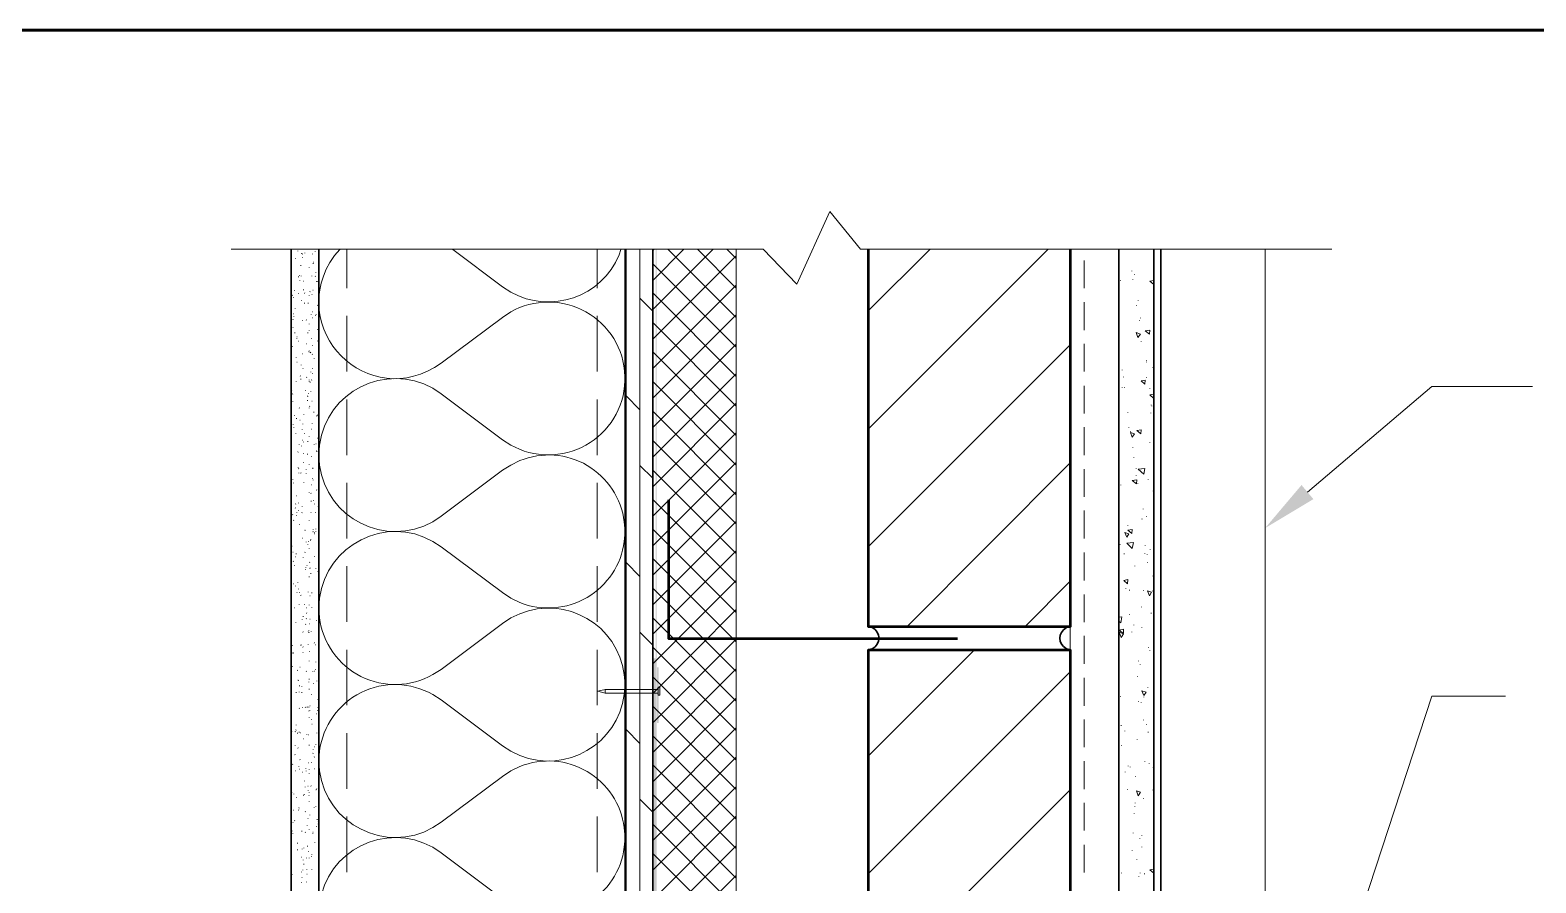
# Model space of a CAD drawing. Header units: inches. Extents: x 5 to 516, y -193 to 129.
# Drawn here: x 49.791 to 54.3, y -165.741 to -163.186 of the extents above; entities that cross this region are included whole.
import ezdxf

# ---------------------------------------------------------------- set-up
doc = ezdxf.new("R2010")
doc.units = ezdxf.units.IN
doc.header["$MEASUREMENT"] = 0
doc.layers.add('PDF7_Geometry', color=7, linetype='Continuous')
doc.layers.add('PDF7_Solid Fills', color=7, linetype='Continuous')

msp = doc.modelspace()

# ---------------------------------------------------------------- hatches: boundary and pattern name
at = {"layer": 'PDF7_Solid Fills', "transparency": 33554559}
for points in [[(51.6668865, -167.7102283), (51.6668865, -167.6991154), (52.1302195, -167.6991146), (52.134664, -167.6891158), (52.3813307, -167.6880047), (52.3813307, -167.6780047), (52.1279974, -167.678004), (52.1235531, -167.6891151), (51.6668865, -167.6891146), (51.6668865, -163.8435612), (51.6646643, -163.8435612), (51.6646643, -165.0680034), (51.6568863, -165.068004), (51.6568863, -167.6991154), (51.6646643, -167.6991154), (51.6646643, -167.7102283)], [(51.6735534, -165.0957826), (51.6679979, -165.0957826), (51.6679975, -165.2624493), (51.6735534, -165.2624493)]]:
    msp.add_hatch(color=256, dxfattribs=at).paths.add_polyline_path(points)

# ---------------------------------------------------------------- linework, layer by layer
at = {"layer": 'PDF7_Geometry', "lineweight": 60}
msp.add_lwpolyline([(59.9013316, -193.1846724), (59.9013316, -163.1857822), (14.901328, -163.1857822), (14.901328, -193.1846724)], dxfattribs=at)
at = {"layer": 'PDF7_Geometry', "lineweight": 15}
for points in [[(50.3935534, -163.8424482), (51.9857758, -163.8424482), (52.0868869, -163.9468927), (52.1857758, -163.7291149), (52.2779981, -163.8424482), (53.6891094, -163.8424482)], [(50.5857746, -163.870226), (50.5857746, -163.8713371)], [(50.5924422, -163.8480047), (50.5924422, -163.8468935)], [(50.6046639, -163.8546711), (50.6035528, -163.8557822)], [(50.606886, -163.855781), (50.6057749, -163.8568921)], [(50.606886, -163.8668939), (50.606886, -163.868005)], [(50.6135524, -163.8535611), (50.6135524, -163.8546722)], [(50.6368859, -163.8568932), (50.6368859, -163.8557821)], [(50.6446645, -163.8502268), (50.6446645, -163.8491157)], [(50.7191082, -163.8435604), (50.7024415, -163.8613382)], [(50.7391085, -163.9591158), (50.7391085, -163.8435602)], [(51.0568865, -163.8435604), (51.2057754, -163.9546715), (51.2302199, -163.9713382)], [(51.4891086, -163.9591158), (51.4891086, -163.8435602)], [(51.5546644, -163.859116), (51.5602199, -163.8435604)], [(51.5757751, -167.7102283), (51.5757751, -163.8435612)], [(51.6168868, -167.7102283), (51.6168868, -163.8435612)], [(51.6557753, -163.8468925), (51.6591086, -163.8435591)], [(51.6557753, -164.0235599), (51.8357753, -163.8435599)], [(51.6557753, -163.9357823), (51.7479975, -163.84356)], [(51.6557753, -163.8435604), (51.6557753, -167.7102274), (51.9057753, -167.7102274), (51.9057753, -163.8435604)], [(51.6557753, -164.1124497), (51.9057753, -163.8624496)], [(51.9057753, -164.0468934), (51.7013308, -163.84356)], [(51.9057753, -163.9591158), (51.7902197, -163.8435602)], [(51.9057753, -163.870226), (51.8779975, -163.8435593)], [(52.3013306, -164.025782), (52.4846639, -163.8435598)], [(52.3013306, -164.3802267), (52.8379973, -163.84356)], [(52.9057754, -163.8435604), (52.9057754, -166.7102273), (53.0513309, -166.7102273), (53.0513309, -163.8435604)], [(52.9468865, -163.9591158), (52.9468865, -163.8757824)], [(53.1768868, -166.7102282), (53.489109, -166.7102282), (53.489109, -163.8435612)], [(50.5724418, -163.8824488), (50.5724418, -163.8813377)], [(50.5979975, -163.9202273), (50.5979975, -163.9213385)], [(50.6024417, -163.8913374), (50.6013306, -163.8913374)], [(50.6024417, -163.9224495), (50.6024417, -163.9235606)], [(50.6268863, -163.8980038), (50.6268863, -163.8968926)], [(50.6346638, -163.9235594), (50.6346638, -163.9224483)], [(50.6391081, -163.884671), (50.6391081, -163.8857821)], [(50.6402202, -163.8813389), (50.6391091, -163.8813389)], [(50.6468866, -163.9124487), (50.6468866, -163.9135599)], [(51.9057753, -164.1357832), (51.6557753, -163.8857832)], [(53.0902202, -163.9080045), (53.0902202, -163.9068934)], [(53.0979977, -163.9180052), (53.0979977, -163.9168941)], [(50.5824426, -163.9657822), (50.5824426, -163.9646711)], [(50.5946643, -163.9246716), (50.5946643, -163.9257827)], [(50.5991085, -163.9357823), (50.5991085, -163.9368934)], [(50.6113303, -163.9380044), (50.6102192, -163.9380044)], [(50.6102203, -163.9646722), (50.6102203, -163.9635611)], [(50.6391081, -163.9646722), (50.6379969, -163.9646722)], [(50.6446645, -163.9235594), (50.6457756, -163.9246705)], [(50.6491088, -163.9402265), (50.6491088, -163.9391154)], [(50.6513309, -163.9391143), (50.6502198, -163.9391143)], [(51.6557753, -164.2002273), (51.9057753, -163.9502273)], [(53.0557755, -163.9357823), (53.0557755, -163.9346712)], [(53.0924424, -163.9335601), (53.0924424, -163.932449)], [(53.1557754, -163.9357823), (53.1435531, -163.9380045)], [(53.1557754, -163.946894), (53.1557754, -163.9480051), (53.1435531, -163.9380051)], [(50.575775, -163.9802272), (50.5768861, -163.9813383)], [(50.5802193, -163.9868936), (50.5813304, -163.9868936)], [(50.5957753, -163.9746707), (50.5946642, -163.9746707)], [(50.6024417, -163.9957821), (50.6035529, -163.9957821)], [(50.6135524, -163.9735608), (50.6124413, -163.9746719)], [(50.6124425, -164.0035607), (50.6124425, -164.0046718)], [(50.6235531, -164.0035607), (50.6235531, -164.0046718)], [(50.6268863, -163.9813371), (50.6268863, -163.9824482)], [(50.6302195, -163.9691165), (50.6291084, -163.9702276)], [(50.6346638, -163.978005), (50.6357749, -163.978005)], [(50.652442, -164.0102271), (50.6513309, -164.0113382)], [(51.6557753, -164.0280041), (51.6168864, -163.9891152)], [(51.9057753, -164.2235608), (51.6557753, -163.9735608)], [(52.9468865, -164.0846719), (52.9468865, -164.0013385)], [(53.103553, -164.0124492), (53.103553, -164.0113381)], [(53.1091089, -163.9968943), (53.1091089, -163.9957832)], [(50.5791082, -164.0524498), (50.5779971, -164.053561)], [(50.5813304, -164.0357827), (50.5802192, -164.0357827)], [(50.5813304, -164.0435613), (50.5813304, -164.0446724)], [(50.5846647, -164.0191156), (50.5846647, -164.0202267)], [(50.6057749, -164.0557819), (50.6068861, -164.0557819)], [(50.6179978, -164.0535598), (50.6191089, -164.0546709)], [(50.6324417, -164.0380049), (50.6324417, -164.039116)], [(50.6357749, -164.0302263), (50.636886, -164.0302263)], [(50.6379981, -164.0480056), (50.636887, -164.0480056)], [(50.6446645, -164.0413369), (50.6457756, -164.0413369)], [(50.6479977, -164.0391148), (50.6479977, -164.0380037)], [(50.7391085, -164.2091158), (50.7391085, -164.0424491)], [(51.0224415, -164.1835604), (51.2057749, -164.0468937)], [(51.4891086, -164.2091158), (51.4891086, -164.0424491)], [(51.6557753, -164.2891148), (51.9057753, -164.0391148)], [(53.1124421, -164.0557819), (53.1124421, -164.0546708)], [(53.1157759, -164.0491155), (53.1157759, -164.0480044)], [(50.5724418, -164.0835597), (50.5724418, -164.0824486)], [(50.5791082, -164.0768933), (50.5779971, -164.0768933)], [(50.5835525, -164.0924482), (50.5835525, -164.0935593)], [(50.6224421, -164.0924482), (50.6224421, -164.0935593)], [(50.6268863, -164.0657826), (50.6268863, -164.0668937)], [(50.6268863, -164.086894), (50.6268863, -164.0857829)], [(50.652442, -164.0835597), (50.652442, -164.0824486)], [(51.9057753, -164.3124483), (51.6557753, -164.0624483)], [(53.1024419, -164.0924482), (53.1079975, -164.1068927), (53.1157753, -164.0968927)], [(53.1157759, -164.0968925), (53.1024425, -164.092448)], [(53.1435531, -164.0846703), (53.142442, -164.0968925), (53.1302198, -164.0868925)], [(53.1435536, -164.0846719), (53.1302203, -164.0868941)], [(50.5735529, -164.1102275), (50.5735529, -164.1113386)], [(50.5768861, -164.1335588), (50.5768861, -164.1324477)], [(50.59022, -164.1046711), (50.5913311, -164.1046711)], [(50.59022, -164.1113375), (50.59022, -164.1102264)], [(50.5957753, -164.1180039), (50.5946642, -164.1180039)], [(50.6202199, -164.1257825), (50.6191088, -164.1257825)], [(50.6257753, -164.1468938), (50.6268864, -164.148005)], [(50.6335527, -164.1091153), (50.6335527, -164.1102264)], [(50.6368859, -164.1313389), (50.6368859, -164.1302278)], [(50.6513309, -164.1168939), (50.6513309, -164.118005)], [(51.5757751, -164.1146718), (51.5724418, -164.1113385)], [(51.6557753, -164.3768947), (51.9057753, -164.1268947)], [(52.3013306, -164.7335593), (52.9057751, -164.1291148)], [(52.9468865, -164.2091158), (52.9468865, -164.1257825)], [(53.117998, -164.120226), (53.117998, -164.1191149)], [(50.5879979, -164.166893), (50.5879979, -164.1680041)], [(50.59022, -164.181338), (50.5913311, -164.181338)], [(50.6024417, -164.1902265), (50.6024417, -164.1891154)], [(50.606886, -164.1557824), (50.6057749, -164.1557824)], [(50.6268863, -164.1502259), (50.6268863, -164.151337)], [(50.6313306, -164.1513381), (50.6302195, -164.1524492)], [(50.6368859, -164.1568923), (50.6357748, -164.1580034)], [(50.6413302, -164.1691152), (50.6413302, -164.1702263)], [(50.6546641, -164.1580045), (50.6557752, -164.1591156)], [(51.9057753, -164.4002259), (51.6557753, -164.1502259)], [(53.1335529, -164.1768938), (53.1335529, -164.1757826)], [(53.1335529, -164.181338), (53.1335529, -164.1802269)], [(50.6002196, -164.2213387), (50.6013307, -164.2224498)], [(50.6024417, -164.2313371), (50.6013306, -164.2313371)], [(50.6091081, -164.2002273), (50.607997, -164.2002273)], [(50.6202199, -164.2257829), (50.6191088, -164.226894)], [(50.6268863, -164.2346714), (50.6268863, -164.2335603)], [(50.6313306, -164.2113379), (50.6313306, -164.2102268)], [(50.6346638, -164.2335593), (50.6335527, -164.2346704)], [(50.6368859, -164.2146723), (50.6357748, -164.2146723)], [(50.6368859, -164.2002273), (50.6368859, -164.2013384)], [(51.6557753, -164.4657822), (51.9057753, -164.2157822)], [(53.0613314, -164.2046715), (53.0613314, -164.2035604)], [(53.0646646, -164.2257829), (53.0646646, -164.2246718)], [(53.1302197, -164.2346714), (53.1179975, -164.2368937)], [(53.1302198, -164.2346721), (53.1291087, -164.2468943), (53.1179975, -164.2368943)], [(53.1335529, -164.2280051), (53.1335529, -164.2268939)], [(53.1524422, -164.1980051), (53.1524422, -164.196894)], [(50.5735529, -164.2657836), (50.574664, -164.2668947)], [(50.5779972, -164.275782), (50.5768861, -164.2768931)], [(50.5879979, -164.2402256), (50.5879979, -164.2391145)], [(50.6157757, -164.2646714), (50.6157757, -164.2657825)], [(50.6224421, -164.2824484), (50.621331, -164.2824484)], [(50.6224421, -164.2835606), (50.6224421, -164.2824495)], [(50.6246642, -164.275782), (50.6246642, -164.2746709)], [(50.6268863, -164.2402256), (50.6268863, -164.2391145)], [(50.6302195, -164.2402256), (50.6302195, -164.2413368)], [(50.6313306, -164.2691156), (50.6313306, -164.2702267)], [(51.6168868, -164.323559), (51.5757757, -164.2813368)], [(51.9057753, -164.4891157), (51.6557753, -164.2391157)], [(52.9468865, -164.3346719), (52.9468865, -164.2513386)], [(53.0613314, -164.2568928), (53.0613314, -164.2557817)], [(53.0679978, -164.2568928), (53.0679978, -164.2557817)], [(53.1557754, -164.2768942), (53.1435531, -164.2791164)], [(53.1557754, -164.290227), (53.1435531, -164.2791159)], [(53.1435536, -164.2602271), (53.1435536, -164.259116)], [(53.6157759, -164.5702269), (53.9879982, -164.2535602), (54.2891093, -164.2535602)], [(50.5735529, -164.3102262), (50.5724418, -164.3102262)], [(50.5779972, -164.2991155), (50.5779972, -164.3002266)], [(50.5968864, -164.3180048), (50.5979975, -164.3191159)], [(50.621331, -164.2957812), (50.6224421, -164.2957812)], [(50.6268863, -164.3180048), (50.6268863, -164.3191159)], [(50.6291085, -164.3124483), (50.6279973, -164.3135594)], [(50.6357749, -164.2980056), (50.6346637, -164.2980056)], [(50.7391085, -164.4591158), (50.7391085, -164.2924491)], [(51.4891086, -164.4591158), (51.4891086, -164.2924491)], [(51.6557753, -164.554672), (51.9057753, -164.3035609)], [(51.9057753, -164.5780033), (51.6557753, -164.3280033)], [(53.1479979, -164.3102262), (53.1479979, -164.3091151)], [(53.15022, -164.3124483), (53.15022, -164.3113372)], [(53.1546643, -164.2991155), (53.1546643, -164.2980044)], [(50.5791082, -164.366894), (50.5791082, -164.3680051)], [(50.5824426, -164.3413383), (50.5824426, -164.3402272)], [(50.589109, -164.3491169), (50.589109, -164.350228)], [(50.5991085, -164.3546711), (50.6002197, -164.3546711)], [(50.6079971, -164.3657818), (50.6079971, -164.3668929)], [(50.6113303, -164.3391162), (50.6113303, -164.3380051)], [(50.6357749, -164.3646718), (50.6357749, -164.3635607)], [(50.6413302, -164.3302276), (50.6402191, -164.3302276)], [(50.6502198, -164.3413383), (50.6491087, -164.3424494)], [(50.6513309, -164.3391162), (50.6513309, -164.3402273)], [(53.0779974, -164.3313376), (53.0779974, -164.3302265)], [(53.1468868, -164.3335597), (53.1468868, -164.3324486)], [(50.5813304, -164.3757825), (50.5813304, -164.3768936)], [(50.5868868, -164.3946717), (50.5868868, -164.3935606)], [(50.6057749, -164.3824489), (50.6057749, -164.3813378)], [(50.6079971, -164.4146709), (50.606886, -164.4146709)], [(50.6135524, -164.3946717), (50.6124413, -164.3946717)], [(50.6224421, -164.4180052), (50.6224421, -164.4191164)], [(50.6268863, -164.4024481), (50.6268863, -164.4035592)], [(50.6346638, -164.3813389), (50.6335527, -164.3813389)], [(50.6513309, -164.4091167), (50.652442, -164.4091167)], [(51.6557753, -164.6424496), (51.9057753, -164.3924496)], [(51.9057753, -164.6657831), (51.6557753, -164.4157831)], [(52.9468865, -164.4591158), (52.9468865, -164.3757825)], [(53.0813311, -164.3780046), (53.0813311, -164.3768935)], [(53.0857754, -164.3891153), (53.0857754, -164.3880042)], [(53.0979977, -164.3957817), (53.0857755, -164.3913372)], [(53.097998, -164.3957824), (53.0913313, -164.4057824), (53.0857757, -164.3913379)], [(53.117998, -164.3835588), (53.1046647, -164.385781)], [(53.117998, -164.3835594), (53.1168869, -164.3957817), (53.1046647, -164.3857817)], [(50.5935532, -164.4491151), (50.5924421, -164.4502262)], [(50.5968864, -164.4268938), (50.5968864, -164.4280049)], [(50.6035528, -164.431338), (50.6035528, -164.4324491)], [(50.6102203, -164.4202274), (50.6102203, -164.4191163)], [(50.6102203, -164.4546716), (50.6102203, -164.4557827)], [(50.621331, -164.4568937), (50.6224421, -164.4568937)], [(50.6335527, -164.4646723), (50.6335527, -164.4635612)], [(50.6413302, -164.4268938), (50.6413302, -164.4280049)], [(50.6468866, -164.4257816), (50.6479978, -164.4257816)], [(50.6502198, -164.446893), (50.6491087, -164.446893)], [(50.6502198, -164.4491151), (50.6502198, -164.448004)], [(50.6579976, -164.4291165), (50.6557754, -164.4591165), (50.6579976, -164.4891165)], [(53.0924424, -164.4380044), (53.0924424, -164.4368933)], [(53.1435536, -164.4213373), (53.1435536, -164.4202262)], [(50.5935532, -164.4980043), (50.5935532, -164.4968931)], [(50.5946643, -164.4991165), (50.5957754, -164.5002276)], [(50.6091081, -164.4813371), (50.6102193, -164.4813371)], [(50.6179978, -164.5035607), (50.6179978, -164.5024496)], [(50.6268863, -164.4868936), (50.6268863, -164.4880047)], [(50.6379981, -164.4991165), (50.6379981, -164.4980053)], [(50.6379981, -164.5002264), (50.6379981, -164.4991153)], [(50.9968865, -164.6591166), (51.0224421, -164.6424499), (51.2057754, -164.5046721)], [(51.6557753, -164.5280042), (51.6168864, -164.4902264)], [(51.6557753, -164.7313372), (51.9057753, -164.4813371)], [(51.9057753, -164.7546707), (51.6557753, -164.5046707)], [(52.4157755, -164.9735608), (52.9057755, -164.4824497)], [(52.9468865, -164.5846719), (52.9468865, -164.5013386)], [(53.0957755, -164.4680043), (53.0957755, -164.4668932)], [(53.1024419, -164.5002264), (53.1024419, -164.4991153)], [(53.1291087, -164.4991165), (53.1091087, -164.5013387)], [(53.1291088, -164.4991157), (53.1257755, -164.5168935), (53.1091088, -164.501338)], [(50.5779972, -164.5324484), (50.5779972, -164.5313373)], [(50.5802193, -164.5435614), (50.5802193, -164.5424502)], [(50.5957753, -164.5135592), (50.5957753, -164.5124481)], [(50.6024417, -164.5124492), (50.6013306, -164.5135604)], [(50.6113303, -164.541337), (50.6113303, -164.5402259)], [(50.6179978, -164.5146714), (50.6179978, -164.5157825)], [(50.6335527, -164.5480056), (50.6324416, -164.5480056)], [(50.6368859, -164.5302263), (50.6368859, -164.5291152)], [(50.6391081, -164.5335606), (50.6391081, -164.5346717)], [(50.7391085, -164.7091158), (50.7391085, -164.5424492)], [(51.4891086, -164.7091158), (51.4891086, -164.5424492)], [(53.0568865, -164.5491156), (53.0568865, -164.5480044)], [(53.1046641, -164.5335606), (53.0913307, -164.5357829)], [(53.1046641, -164.533559), (53.103553, -164.5457812), (53.0913308, -164.5357812)], [(53.1024419, -164.5202278), (53.1024419, -164.5191167)], [(53.1079973, -164.5457812), (53.1079973, -164.5446701)], [(53.1391088, -164.5324484), (53.1391088, -164.5313373)], [(50.5879979, -164.5813376), (50.589109, -164.5813376)], [(50.6268863, -164.5713391), (50.6268863, -164.570228)], [(50.6313306, -164.573559), (50.6324417, -164.5746701)], [(50.6324417, -164.5980047), (50.6324417, -164.5968936)], [(50.6402202, -164.5946704), (50.6402202, -164.5957815)], [(50.6491088, -164.5635605), (50.6502199, -164.5646717)], [(50.6546641, -164.5768933), (50.6546641, -164.5780044)], [(51.6557753, -164.8191148), (51.9057753, -164.5691147)], [(51.9057753, -164.8424483), (51.6557753, -164.5924483)], [(53.1557754, -164.573559), (53.1535532, -164.5668923)], [(53.1557754, -164.5680048), (53.1535532, -164.5668937)], [(50.5768861, -164.6368932), (50.5779972, -164.6380043)], [(50.5846647, -164.616894), (50.5857758, -164.6180051)], [(50.5868868, -164.6057811), (50.5857757, -164.6068922)], [(50.589109, -164.6413374), (50.589109, -164.6402263)], [(50.59022, -164.631339), (50.59022, -164.6302278)], [(50.5946643, -164.6257825), (50.5935532, -164.6257825)], [(50.5946643, -164.602449), (50.5946643, -164.6035601)], [(50.6057749, -164.631339), (50.6046638, -164.6324501)], [(50.6057749, -164.6146718), (50.6057749, -164.6135607)], [(50.6324417, -164.631339), (50.6313305, -164.631339)], [(50.6424424, -164.6057811), (50.6424424, -164.6068922)], [(50.6457756, -164.6302268), (50.6457756, -164.6313379)], [(50.653553, -164.6135596), (50.653553, -164.6146708)], [(51.5757751, -164.6146718), (51.5724418, -164.6113385)], [(52.9468865, -164.7091158), (52.9468865, -164.6257825)], [(53.1235533, -164.6213382), (53.1235533, -164.6202271)], [(53.1335529, -164.6435596), (53.1335529, -164.6424484)], [(50.5802193, -164.6546725), (50.5813304, -164.6557836)], [(50.5968864, -164.6668931), (50.5979975, -164.6668931)], [(50.6135535, -164.6857812), (50.6146646, -164.6846701), (50.6135535, -164.6846701)], [(50.6268863, -164.6546725), (50.6268863, -164.6557836)], [(50.6379981, -164.6880045), (50.6391092, -164.6891156)], [(50.6391081, -164.6813381), (50.6391081, -164.6824492)], [(50.6468866, -164.6802259), (50.6468866, -164.681337)], [(50.6468866, -164.6868945), (50.6468866, -164.6880056)], [(51.6557753, -164.9080046), (51.9057753, -164.6580045)], [(51.9057753, -164.9313381), (51.6557753, -164.6813381)], [(53.0513306, -164.649116), (53.0513306, -164.6480049)], [(53.0779974, -164.6713373), (53.0779974, -164.6702262)], [(53.0913313, -164.6824486), (53.0902202, -164.6946709), (53.077998, -164.6846708)], [(53.0913313, -164.6824503), (53.077998, -164.6846725)], [(53.1202201, -164.6513381), (53.1202201, -164.650227)], [(53.1213312, -164.6513381), (53.1213312, -164.650227)], [(50.574664, -164.729115), (50.5735529, -164.7302261)], [(50.574664, -164.7346715), (50.574664, -164.7335604)], [(50.6079971, -164.7080036), (50.606886, -164.7080036)], [(50.6179978, -164.7202265), (50.6179978, -164.7191154)], [(50.6224421, -164.7280051), (50.6224421, -164.726894)], [(50.6246642, -164.7180044), (50.6246642, -164.7191155)], [(50.6313306, -164.7146723), (50.6302195, -164.7146723)], [(50.6313306, -164.7135601), (50.6313306, -164.712449)], [(50.6413302, -164.6913388), (50.6424413, -164.6924499)], [(50.6435534, -164.695783), (50.6424423, -164.695783)], [(53.0546644, -164.7280051), (53.0546644, -164.726894)], [(53.0813308, -164.6957815), (53.0746642, -164.7057815), (53.0691086, -164.6913371)], [(53.0813311, -164.695783), (53.0691089, -164.6913386)], [(53.0946645, -164.7213387), (53.0746645, -164.7235609)], [(53.0946646, -164.721338), (53.0913313, -164.7391158), (53.0746646, -164.7235602)], [(53.1302197, -164.7302272), (53.1302197, -164.7291161)], [(50.5791082, -164.7502264), (50.5779971, -164.7502264)], [(50.5791082, -164.7768943), (50.5802193, -164.7780054)], [(50.5857746, -164.7646714), (50.5846635, -164.7646714)], [(50.5879979, -164.7546707), (50.5879979, -164.7557818)], [(50.6091081, -164.7668935), (50.6091081, -164.7657824)], [(50.6146646, -164.7502264), (50.6135535, -164.7513375)], [(50.6268863, -164.7391158), (50.6268863, -164.7402269)], [(50.6424424, -164.7635592), (50.6413313, -164.7635592)], [(51.6557753, -164.9957822), (51.9057753, -164.7457821)], [(51.9057753, -165.0191157), (51.6557753, -164.7691157)], [(52.9468865, -164.8346719), (52.9468865, -164.7513386)], [(53.0668867, -164.7557829), (53.0668867, -164.7546718)], [(53.1291087, -164.7546707), (53.1291087, -164.7535596)], [(53.1357751, -164.758005), (53.1357751, -164.7568939)], [(53.1446647, -164.7424501), (53.1446647, -164.741339)], [(50.5824426, -164.791337), (50.5824426, -164.7902259)], [(50.6157757, -164.8024499), (50.6146646, -164.8024499)], [(50.6168867, -164.7957812), (50.6168867, -164.7968924)], [(50.621331, -164.790227), (50.6202199, -164.790227)], [(50.6268863, -164.823559), (50.6268863, -164.8246701)], [(50.6279974, -164.7802263), (50.6291085, -164.7813374)], [(50.6291085, -164.7991156), (50.6291085, -164.7980045)], [(50.6302195, -164.7980056), (50.6302195, -164.7968945)], [(50.6313306, -164.8146705), (50.6313306, -164.8135594)], [(50.6468866, -164.7991156), (50.6468866, -164.8002267)], [(50.652442, -164.8091163), (50.652442, -164.8080052)], [(50.7391085, -164.9591159), (50.7391085, -164.7924492)], [(51.4891086, -164.9591159), (51.4891086, -164.7924492)], [(51.6168868, -164.823559), (51.5757757, -164.7813368)], [(53.0991087, -164.7924492), (53.0991087, -164.7913381)], [(53.1368867, -164.7824485), (53.1368867, -164.7813373)], [(53.1524422, -164.8224491), (53.1524422, -164.821338)], [(50.5791082, -164.8446704), (50.5802193, -164.8446704)], [(50.5857746, -164.852449), (50.5857746, -164.8513379)], [(50.5924422, -164.8413383), (50.5924422, -164.8424495)], [(50.5946643, -164.8602276), (50.5946643, -164.8613387)], [(50.6235531, -164.8691161), (50.6235531, -164.8702272)], [(50.6546641, -164.8335598), (50.6546641, -164.8324486)], [(51.6557753, -165.084672), (51.9057753, -164.8346719)], [(51.9057753, -165.1080055), (51.6557753, -164.8580055)], [(52.7691086, -164.9735608), (52.9057753, -164.8368942)], [(53.0779974, -164.8324498), (53.0657751, -164.834672)], [(53.0779974, -164.8324482), (53.0768863, -164.8446704), (53.0657752, -164.8346704)], [(53.072442, -164.8591154), (53.072442, -164.8580043)], [(53.0824422, -164.8646719), (53.0824422, -164.8635607)], [(53.1246644, -164.8657818), (53.1246644, -164.8646707)], [(53.1491087, -164.8702279), (53.142442, -164.881339), (53.1368865, -164.8657834)], [(53.149109, -164.8702261), (53.1368868, -164.8657816)], [(53.1513311, -164.866894), (53.1513311, -164.8657829)], [(50.5913311, -164.8713383), (50.59022, -164.8713383)], [(50.5968864, -164.9057824), (50.5968864, -164.9068935)], [(50.5979975, -164.8724482), (50.5979975, -164.8713371)], [(50.6024417, -164.8791146), (50.6013306, -164.8802257)], [(50.6124425, -164.9057824), (50.6124425, -164.9068935)], [(50.6268863, -164.9080046), (50.6268863, -164.9091157)], [(50.6302195, -164.881339), (50.6291084, -164.881339)], [(50.6346638, -164.8735593), (50.6346638, -164.8724482), (50.6346638, -164.8713371)], [(50.6346638, -164.914671), (50.6346638, -164.9157821)], [(50.6557752, -164.8746703), (50.6557752, -164.8735592)], [(52.9468865, -164.9602281), (52.9468865, -164.8768947)], [(53.1191091, -164.914671), (53.1191091, -164.9135598)], [(53.1546643, -164.914671), (53.1546643, -164.9135598)], [(50.5835525, -164.9168931), (50.5824414, -164.9168931)], [(50.6057749, -164.9513373), (50.6057749, -164.9524484)], [(50.6091081, -164.9424487), (50.6091081, -164.9435598)], [(50.6179978, -164.9168931), (50.6191089, -164.9168931)], [(50.6191089, -164.9491151), (50.6179978, -164.9502262)], [(50.6202199, -164.9324503), (50.6191088, -164.9335614)], [(50.6291085, -164.9513373), (50.6302196, -164.9513373)], [(50.6491088, -164.9546716), (50.6479977, -164.9546716)], [(51.6557753, -165.1735595), (51.9057753, -164.9224484)], [(51.9057753, -165.196893), (51.6557753, -164.946893)], [(53.0602199, -164.943559), (53.0568865, -164.9624479), (53.051331, -164.9568924)], [(53.0602203, -164.9435609), (53.0513314, -164.944672)], [(53.0824422, -164.9380045), (53.0824422, -164.9368934)], [(53.1479979, -164.9335602), (53.1479979, -164.9324491)], [(50.5868868, -164.961338), (50.5868868, -164.9624491)], [(50.6079971, -164.9891158), (50.6091082, -164.9902269)], [(50.6157757, -164.9657823), (50.6168868, -164.9668934)], [(50.6246642, -164.9891158), (50.6235531, -164.9902269)], [(50.6257753, -164.9846715), (50.6257753, -164.9857826)], [(50.6268863, -164.9924501), (50.6268863, -164.991339)], [(50.6291085, -164.9646723), (50.6279973, -164.9646723)], [(50.6324417, -164.9880058), (50.6324417, -164.9891169)], [(51.6557753, -165.0291164), (51.6168864, -164.9902275)], [(52.9468865, -165.084672), (52.9468865, -165.0013386)], [(53.0646643, -164.9946718), (53.0579976, -165.0057829), (53.0524421, -164.9902273)], [(53.0646646, -164.9813372), (53.0524423, -164.9835594)], [(53.0646646, -164.9813378), (53.0646646, -164.99356), (53.0524423, -164.98356)], [(53.0646646, -164.99467), (53.0524423, -164.9902255)], [(53.0902202, -164.9902257), (53.0902202, -164.9891146)], [(53.0957755, -164.9691166), (53.0957755, -164.9680055)], [(53.1202201, -164.9768929), (53.1202201, -164.9757818)], [(50.5724418, -165.0446713), (50.5724418, -165.0457824)], [(50.5735529, -165.0380049), (50.574664, -165.0380049)], [(50.5768861, -165.0302263), (50.5768861, -165.0313375)], [(50.6002196, -165.0291164), (50.6013307, -165.0291164)], [(50.6035528, -165.0280042), (50.6035528, -165.0291153)], [(50.6079971, -165.0335607), (50.6091082, -165.0346718)], [(50.6235531, -165.0257821), (50.6235531, -165.0268932)], [(50.6279974, -165.0480057), (50.6268863, -165.0480057)], [(50.6424424, -165.0213378), (50.6413313, -165.0224489)], [(50.6468866, -165.0280042), (50.6457755, -165.0280042)], [(50.7391085, -165.2091159), (50.7391085, -165.0424492)], [(51.4891086, -165.2091159), (51.4891086, -165.0424492)], [(51.6557753, -165.2613371), (51.9057753, -165.0113371)], [(51.9057753, -165.2846706), (51.6557753, -165.0346706)], [(52.3013306, -165.3602276), (52.6191084, -165.0424498)], [(53.1402199, -165.0357828), (53.1402199, -165.0346717)], [(53.1435536, -165.0446713), (53.1435536, -165.0435602)], [(50.575775, -165.0924483), (50.5768861, -165.0924483)], [(50.5791082, -165.0524499), (50.5779971, -165.053561)], [(50.5791082, -165.0513377), (50.5791082, -165.0502266)], [(50.6002196, -165.0946704), (50.5991085, -165.0946704)], [(50.6091081, -165.0513377), (50.607997, -165.0513377)], [(50.6268863, -165.0757834), (50.6268863, -165.0768946)], [(50.6468866, -165.0802277), (50.6468866, -165.0791166)], [(50.6546641, -165.0646705), (50.6546641, -165.0635594)], [(53.11022, -165.0768934), (53.11022, -165.0757823)], [(53.1146642, -165.088004), (53.1146642, -165.0868929)], [(50.5924422, -165.1035612), (50.591331, -165.1046723)], [(50.5935532, -165.1335589), (50.5924421, -165.1335589)], [(50.5946643, -165.1357833), (50.5946643, -165.1346722)], [(50.6179978, -165.1068933), (50.6191089, -165.1080044)], [(50.6257753, -165.1391153), (50.6257753, -165.1402264)], [(50.6268863, -165.131339), (50.6268863, -165.1302279)], [(50.6379981, -165.1091154), (50.6379981, -165.1080043)], [(50.6424424, -165.1068933), (50.6413313, -165.1068933)], [(50.6457756, -165.1013368), (50.6457756, -165.1024479)], [(50.6502198, -165.1357833), (50.6502198, -165.1368944)], [(51.5702199, -165.1768944), (51.5724421, -165.1468944), (51.5702199, -165.1168944)], [(51.5757751, -165.1146719), (51.5724418, -165.1124497)], [(51.6557753, -165.3502269), (51.9057753, -165.1002269)], [(51.9057753, -165.3735604), (51.6557753, -165.1235604)], [(52.3013306, -165.7135602), (52.9057751, -165.1091157)], [(52.9468865, -165.2102281), (52.9468865, -165.1268947)], [(53.0513306, -165.1368932), (53.0524418, -165.1313376)], [(53.0524417, -165.131339), (53.0513306, -165.131339)], [(53.1068862, -165.1224482), (53.1068862, -165.1213371)], [(50.5735529, -165.1424497), (50.5735529, -165.1435608)], [(50.5879979, -165.1713374), (50.5879979, -165.1702263)], [(50.5968864, -165.1702274), (50.5968864, -165.1691163)], [(50.5979975, -165.1513382), (50.5979975, -165.1502271)], [(50.6046639, -165.1513382), (50.6046639, -165.1524493)], [(50.6046639, -165.1713374), (50.6046639, -165.1702263)], [(50.6268863, -165.1602267), (50.6268863, -165.1613378)], [(50.6335527, -165.1768938), (50.6324416, -165.1768938)], [(50.6402202, -165.1424497), (50.6402202, -165.1435608)], [(51.5135532, -165.1613367), (51.6713309, -165.1613367)], [(51.5135532, -165.1724496), (51.6713309, -165.1724496)], [(53.0557755, -165.1824503), (53.0557755, -165.1813392)], [(53.1324419, -165.1702274), (53.1202196, -165.165783)], [(53.1324421, -165.1702259), (53.1257755, -165.1802259), (53.1202199, -165.1657815)], [(53.1257755, -165.1846702), (53.1257755, -165.1835591)], [(53.1379978, -165.1557825), (53.1379978, -165.1546713)], [(53.54022, -166.5513378), (53.9879978, -165.1813377), (54.209109, -165.1813377)], [(50.5979975, -165.2180044), (50.5968864, -165.2191155)], [(50.606886, -165.2157823), (50.6057749, -165.2157823)], [(50.6146646, -165.2146723), (50.6157757, -165.2157835)], [(50.6202199, -165.2146723), (50.621331, -165.2146723)], [(50.6224421, -165.2135601), (50.6224421, -165.2146713)], [(50.6268863, -165.2146723), (50.6257752, -165.2146723)], [(50.6257753, -165.225783), (50.6257753, -165.2268941)], [(50.6302195, -165.2102281), (50.6291084, -165.2102281)], [(50.6291085, -165.2246708), (50.6291085, -165.2235597)], [(50.6513309, -165.225783), (50.6513309, -165.2246719)], [(50.652442, -165.1913388), (50.652442, -165.1924499)], [(50.652442, -165.2157823), (50.652442, -165.2168934)], [(51.6557753, -165.4380045), (51.9057753, -165.1880045)], [(51.9057753, -165.461338), (51.6557753, -165.211338)], [(53.11022, -165.1991152), (53.11022, -165.198004)], [(53.117998, -165.2013373), (53.117998, -165.2002262)], [(50.5879979, -165.2691157), (50.5879979, -165.2680046)], [(50.6268863, -165.24467), (50.6268863, -165.2457811)], [(50.6335527, -165.2502265), (50.6335527, -165.2513376)], [(50.6346638, -165.2657836), (50.6357749, -165.2657836)], [(50.6502198, -165.2346715), (50.6491087, -165.2346715)], [(52.9468865, -165.334672), (52.9468865, -165.2513386)], [(53.0579976, -165.2702279), (53.0579976, -165.2691168)], [(53.1246644, -165.2535608), (53.1246644, -165.2524497)], [(53.1335529, -165.2668936), (53.1335529, -165.2657825)], [(50.574664, -165.288005), (50.574664, -165.2868938)], [(50.5857746, -165.288005), (50.5846635, -165.2891161)], [(50.5846647, -165.288005), (50.5846647, -165.2891161)], [(50.5879979, -165.2824485), (50.5868868, -165.2835596)], [(50.5913311, -165.2924492), (50.5924422, -165.2924492)], [(50.5968864, -165.2902271), (50.5968864, -165.289116)], [(50.6013307, -165.291337), (50.6002196, -165.291337)], [(50.6113303, -165.3091163), (50.6102192, -165.3091163)], [(50.6202199, -165.2980057), (50.6202199, -165.2968946)], [(50.6257753, -165.2980057), (50.6246641, -165.2980057)], [(50.6502198, -165.2924492), (50.6502198, -165.2913381)], [(50.7391085, -165.4591159), (50.7391085, -165.2924492)], [(51.4891086, -165.4591159), (51.4891086, -165.2924492)], [(51.6168868, -165.3235591), (51.5757757, -165.2813368)], [(51.6557753, -165.5268943), (51.9057753, -165.2768943)], [(51.9057753, -165.5502256), (51.6557753, -165.3002256)], [(53.0691088, -165.2868928), (53.0691088, -165.2857816)], [(53.1057751, -165.3113385), (53.1057751, -165.3102274)], [(53.1391088, -165.2902271), (53.1391088, -165.289116)], [(50.5835525, -165.3568933), (50.5846636, -165.3580044)], [(50.5846647, -165.3291155), (50.5846647, -165.3302266)], [(50.5924422, -165.3368941), (50.5935533, -165.3380052)], [(50.6268863, -165.3291155), (50.6268863, -165.3280044)], [(50.6391081, -165.352449), (50.6379969, -165.3535602)], [(50.6391081, -165.3424483), (50.6391081, -165.3413372)], [(50.6413302, -165.3335598), (50.6424413, -165.3335598)], [(50.6424424, -165.3635597), (50.6413313, -165.3646708)], [(50.6468866, -165.3268934), (50.6468866, -165.3280045)], [(51.6557753, -165.6146719), (51.9057753, -165.3646719)], [(53.0591087, -165.3302277), (53.0591087, -165.3291166)], [(50.5735529, -165.4068924), (50.5735529, -165.4057813)], [(50.5768861, -165.3857833), (50.5779972, -165.3868944)], [(50.5846647, -165.4057825), (50.5857758, -165.4057825)], [(50.5957753, -165.3913375), (50.5957753, -165.3924486)], [(50.5991085, -165.400226), (50.5979974, -165.400226)], [(50.5991085, -165.3713383), (50.6002197, -165.3724494)], [(50.606886, -165.4091168), (50.6057749, -165.4091168)], [(50.6168867, -165.3980039), (50.6168867, -165.399115)], [(50.6179978, -165.4057825), (50.6179978, -165.4068936)], [(50.6246642, -165.381339), (50.6235531, -165.381339)], [(50.6268863, -165.4024481), (50.6268863, -165.401337)], [(50.6346638, -165.3802268), (50.6335527, -165.3802268)], [(50.6413302, -165.3991161), (50.6424413, -165.3991161)], [(51.9057753, -165.6380054), (51.6557753, -165.3880054)], [(52.9468865, -165.4602281), (52.9468865, -165.3768948)], [(53.0702199, -165.4091168), (53.0702199, -165.4080057)], [(53.0791084, -165.3913375), (53.0791084, -165.3902264)], [(53.0846643, -165.3946718), (53.0846643, -165.3935607)], [(53.1291087, -165.3780047), (53.1291087, -165.3768936)], [(53.1413309, -165.3846711), (53.1413309, -165.38356)], [(53.1535532, -165.3968939), (53.1535532, -165.3957828)], [(50.6124425, -165.4357824), (50.6124425, -165.4368935)], [(50.6146646, -165.4535594), (50.6146646, -165.4546705)], [(50.6224421, -165.4513373), (50.6235532, -165.4513373)], [(50.6268863, -165.4124489), (50.6268863, -165.41356)], [(50.6313306, -165.4502274), (50.6324417, -165.4513385)], [(50.9968865, -165.5757833), (51.0224421, -165.5591166), (51.2057754, -165.42245)], [(51.6557753, -165.7035595), (51.9057753, -165.4535594)], [(53.1013309, -165.4224496), (53.1013309, -165.4213385)], [(50.574664, -165.4713388), (50.574664, -165.4702276)], [(50.5813304, -165.4746708), (50.5813304, -165.4757819)], [(50.589109, -165.4846715), (50.589109, -165.4857827)], [(50.6102203, -165.4791151), (50.6091092, -165.4791151)], [(50.6113303, -165.476893), (50.6124414, -165.476893)], [(50.6235531, -165.4646724), (50.6235531, -165.4635612)], [(50.6268863, -165.4791151), (50.6257752, -165.4791151)], [(50.6268863, -165.4713388), (50.6268863, -165.4702276)], [(50.6268863, -165.4968944), (50.6268863, -165.4980055)], [(50.6479977, -165.462448), (50.6468866, -165.462448)], [(50.6491088, -165.4591159), (50.6502199, -165.460227)], [(51.6557753, -165.5291164), (51.6168864, -165.4902276)], [(51.9057753, -165.726893), (51.6557753, -165.476893)], [(52.3013306, -166.0668927), (52.9057751, -165.4624483)], [(53.0768863, -165.461338), (53.0768863, -165.4602269)], [(53.1157756, -165.4691162), (53.1091089, -165.4802273), (53.1035533, -165.4657828)], [(53.1157759, -165.4691166), (53.1035536, -165.4657833)], [(53.1246644, -165.4891158), (53.1246644, -165.4880047)], [(53.1524422, -165.4635602), (53.1524422, -165.4624491)], [(50.5802193, -165.52356), (50.5813304, -165.52356)], [(50.5946643, -165.5224478), (50.5957754, -165.5235589)], [(50.5957753, -165.5157837), (50.5968865, -165.5168948)], [(50.6157757, -165.5268943), (50.6146646, -165.5280054)], [(50.6291085, -165.5368928), (50.6291085, -165.5380039)], [(50.6413302, -165.5146715), (50.6413302, -165.5157826)], [(50.6468866, -165.5135593), (50.6468866, -165.5124482)], [(50.7391085, -165.7091159), (50.7391085, -165.5424492)], [(51.4891086, -165.7091159), (51.4891086, -165.5424492)], [(51.6557753, -165.7924493), (51.9057753, -165.5413381)], [(52.9468865, -165.584672), (52.9468865, -165.5013387)], [(53.0968866, -165.5335607), (53.0968866, -165.5324496)], [(53.0991087, -165.5135593), (53.0991087, -165.5124482)], [(53.1002198, -165.5024486), (53.1002198, -165.5013375)], [(50.575775, -165.5857819), (50.5746639, -165.5868931)], [(50.5791082, -165.5602263), (50.5779971, -165.5602263)], [(50.5824426, -165.5546721), (50.5835537, -165.5557832)], [(50.6046639, -165.5857819), (50.6046639, -165.5868931)], [(50.6157757, -165.5891163), (50.6146646, -165.5902274)], [(50.621331, -165.5680049), (50.621331, -165.569116)], [(50.6235531, -165.5480057), (50.622442, -165.5480057)], [(50.6268863, -165.5813377), (50.6268863, -165.5824488)], [(50.6379981, -165.5891163), (50.6391092, -165.5891163)], [(50.6491088, -165.5724492), (50.6491088, -165.5735603)], [(50.6513309, -165.5513378), (50.6502198, -165.5513378)], [(50.6546641, -165.5568942), (50.653553, -165.5580053)], [(50.653553, -165.5646706), (50.653553, -165.5657817)], [(51.9057753, -165.8157828), (51.6557753, -165.5657828)], [(50.5779972, -165.5935605), (50.5779972, -165.5924494)], [(50.5913311, -165.6224483), (50.5924422, -165.6224483)], [(50.6113303, -165.6368932), (50.6113303, -165.6357821)], [(50.6224421, -165.631339), (50.621331, -165.631339)], [(50.6379981, -165.5935605), (50.6379981, -165.5924494)], [(50.6435534, -165.6202261), (50.6435534, -165.619115)], [(51.5757751, -165.6146719), (51.5724418, -165.6124497)], [(51.6557753, -165.8802269), (51.9057753, -165.6302268)], [(52.9468865, -165.7102281), (52.9468865, -165.6268948)], [(53.0935534, -165.5924483), (53.0935534, -165.5913372)], [(53.1135532, -165.6080055), (53.1135532, -165.6068944)], [(53.1202201, -165.6002269), (53.1202201, -165.5991158)], [(53.1202201, -165.6346711), (53.1202201, -165.63356)], [(50.5924422, -165.6424497), (50.591331, -165.6424497)], [(50.6035528, -165.664671), (50.6024417, -165.664671)], [(50.6057749, -165.6402276), (50.6057749, -165.6391165)], [(50.6091081, -165.6724496), (50.6091081, -165.6735607)], [(50.6191089, -165.6657832), (50.6191089, -165.6668943)], [(50.6246642, -165.6457818), (50.6246642, -165.6468929)], [(50.6268863, -165.6657832), (50.6268863, -165.6668943)], [(50.6324417, -165.6624489), (50.6335528, -165.6624489)], [(50.6346638, -165.6557825), (50.6346638, -165.6568936)], [(51.9057753, -165.9035604), (51.6557753, -165.6535604)], [(53.0913313, -165.6446718), (53.0913313, -165.6435607)], [(53.1046641, -165.6713374), (53.1046641, -165.6702263)], [(50.575775, -165.7168923), (50.575775, -165.7157811)], [(50.6035528, -165.7080037), (50.6035528, -165.7091148)], [(50.6057749, -165.7246708), (50.6046638, -165.7246708)], [(50.6079971, -165.7024495), (50.6079971, -165.7035606)], [(50.6113303, -165.6857824), (50.6113303, -165.6846713)], [(50.6202199, -165.7013373), (50.6202199, -165.7024484)], [(50.621331, -165.7146724), (50.6202199, -165.7146724)], [(50.6346638, -165.7013373), (50.6346638, -165.7024484)], [(51.6557753, -165.9691167), (51.9057753, -165.7191166)], [(53.0591087, -165.712448), (53.0591087, -165.7113369)], [(53.111331, -165.7235609), (53.111331, -165.7224498)], [(53.1146642, -165.712448), (53.1146642, -165.7113369)], [(53.1279976, -165.7146724), (53.1279976, -165.7135613)], [(53.1557754, -165.7002274), (53.1435531, -165.7024496)], [(53.1557754, -165.7091147), (53.1557754, -165.712448), (53.1435531, -165.702448)], [(50.6035528, -165.7402258), (50.6035528, -165.7391147)], [(50.6191089, -165.7391158), (50.6191089, -165.7380047)]]:
    msp.add_lwpolyline(points, dxfattribs=at)
at = {"layer": 'PDF7_Geometry', "lineweight": 35}
for points in [[(50.6557752, -163.8435604), (50.6557752, -167.6268941), (50.5724418, -167.6268941)], [(50.5724418, -167.6268949), (50.5724418, -163.8435612)], [(51.6557753, -163.8435604), (51.6557753, -167.7102274), (51.5724419, -167.7102274), (51.5724419, -163.8435604)], [(53.1768865, -163.8435604), (53.1768865, -166.7102273), (53.1557754, -166.7102273), (53.1557754, -163.8435604), (53.1557754, -166.7102273), (53.0513309, -166.7102273), (53.0513309, -163.8435604)], [(52.3124417, -164.9757825), (52.3013306, -164.9735603)], [(52.9057754, -164.9735608), (52.8946642, -164.9757831)], [(52.3013306, -165.0424492), (52.3124417, -165.040227)], [(52.8946642, -165.0402275), (52.9057754, -165.0424497)]]:
    msp.add_lwpolyline(points, dxfattribs=at)
at = {"layer": 'PDF7_Geometry', "lineweight": 50}
for points in [[(52.9057754, -163.8435604), (52.9057754, -164.9735605), (52.3013309, -164.9735605), (52.3013309, -163.8435604)], [(52.5679977, -165.0102272), (51.7035532, -165.0102272), (51.7035532, -164.5935605)]]:
    msp.add_lwpolyline(points, dxfattribs=at)
at = {"layer": 'PDF7_Geometry', "lineweight": 15}
for points in [[(51.5713308, -164.2513386), (51.572442, -164.2213386, 0.560279444), (51.2302197, -164.0302274), (51.2057753, -164.0468941)], [(50.9968865, -164.2591165), (51.0224421, -164.2757832), (51.2057754, -164.413561), (51.2302199, -164.4291165, 0.561507188), (51.5724421, -164.2380054), (51.571331, -164.2091165)], [(50.9968865, -164.7180049), (51.0224421, -164.7346716), (51.2057754, -164.8713383), (51.2302199, -164.8880049), (51.2579977, -164.9013383, 0.48871545), (51.5702199, -164.7180049), (51.5724421, -164.6880049), (51.5702199, -164.659116, 0.493464642), (51.2579977, -164.4757826), (51.2302199, -164.489116), (51.2057754, -164.5046716)], [(50.6579976, -164.8880049), (50.6557754, -164.9180049), (50.6579976, -164.9468938, 0.535424118), (50.9968865, -165.1168938), (51.0224421, -165.1013383), (51.2057754, -164.963561), (51.2302199, -164.9468943), (51.2579977, -164.9346721)], [(50.6579976, -165.4057833), (50.6557754, -165.3757833), (50.6579976, -165.3457833, -0.533545535), (50.9968865, -165.1768944), (51.0224421, -165.1924499), (51.2057754, -165.3302277), (51.2302199, -165.3468944), (51.2579977, -165.3591166)], [(50.9968865, -165.6346705), (51.0224421, -165.6513371), (51.2057754, -165.7891149), (51.2302199, -165.8046705), (51.2579977, -165.8180038, 0.493464688), (51.5702199, -165.6346705), (51.5724421, -165.6057816), (51.5702199, -165.5757816, 0.490981094), (51.2579977, -165.3924482), (51.2302199, -165.4057815), (51.2057754, -165.4224483)]]:
    msp.add_lwpolyline(points, format="xyb", dxfattribs=at)
at = {"layer": 'PDF7_Geometry', "lineweight": 50}
msp.add_lwpolyline([(52.3013306, -166.3068937), (52.3013306, -165.0424492), (52.9057751, -165.0424492), (52.9057751, -166.3068937)], close=True, dxfattribs=at)
at = {"layer": 'PDF7_Geometry', "lineweight": 15}
for points in [[(50.6546641, -165.0613374), (50.6546641, -165.0602263)], [(51.4913307, -165.1668931), (51.5135529, -165.1613376), (51.5135529, -165.1724487)], [(51.6713313, -165.179117), (51.6713313, -165.1546725), (51.6768869, -165.1546725), (51.6768869, -165.179117)]]:
    msp.add_lwpolyline(points, close=True, dxfattribs=at)
for points in [[(50.7024415, -163.8613382), (50.5482008, -164.0788382), (50.8037378, -164.3383197), (51.0224415, -164.1835604)], [(51.2302199, -163.9713382), (51.3507569, -164.0378567), (51.502831, -163.9860234), (51.5546644, -163.859116)], [(50.9968865, -164.2591165), (50.8556643, -164.180135), (50.6776087, -164.2694684), (50.6579976, -164.4291165)], [(50.6579976, -164.4891165), (50.6776087, -164.6487647), (50.8556643, -164.7381165), (50.9968865, -164.6591166)], [(50.9968865, -164.7180049), (50.8569606, -164.6375049), (50.6768865, -164.7288938), (50.6579976, -164.8880049)], [(51.5702199, -165.1168944), (51.5523125, -164.9695425), (51.3947014, -164.8776721), (51.2579977, -164.9346721)], [(51.2579977, -165.3591166), (51.3947014, -165.4161166), (51.5523125, -165.3242462), (51.5702199, -165.1768944)], [(50.6579976, -165.4057833), (50.6768865, -165.5648944), (50.8569606, -165.6563018), (50.9968865, -165.5757833)], [(50.9968865, -165.6346705), (50.8556643, -165.555689), (50.6776087, -165.6450223), (50.6579976, -165.8046705)]]:
    msp.add_open_spline(points, degree=3, dxfattribs=at)
at = {"layer": 'PDF7_Geometry', "lineweight": 35}
for points in [[(52.3124417, -165.040227), (52.3398861, -165.025801), (52.3398861, -164.9902085), (52.3124417, -164.9757825)], [(52.8946642, -164.9757831), (52.8674605, -164.9925608), (52.8674605, -165.0234497), (52.8946642, -165.0402275)]]:
    msp.add_open_spline(points, degree=3, dxfattribs=at)
at = {"layer": 'PDF7_Solid Fills', "lineweight": 50, "transparency": 33554559}
msp.add_solid([(53.633553, -164.5913383), (53.4891085, -164.678005), (53.5979974, -164.5491161)], dxfattribs=at)

doc.saveas('drawing.dxf')
